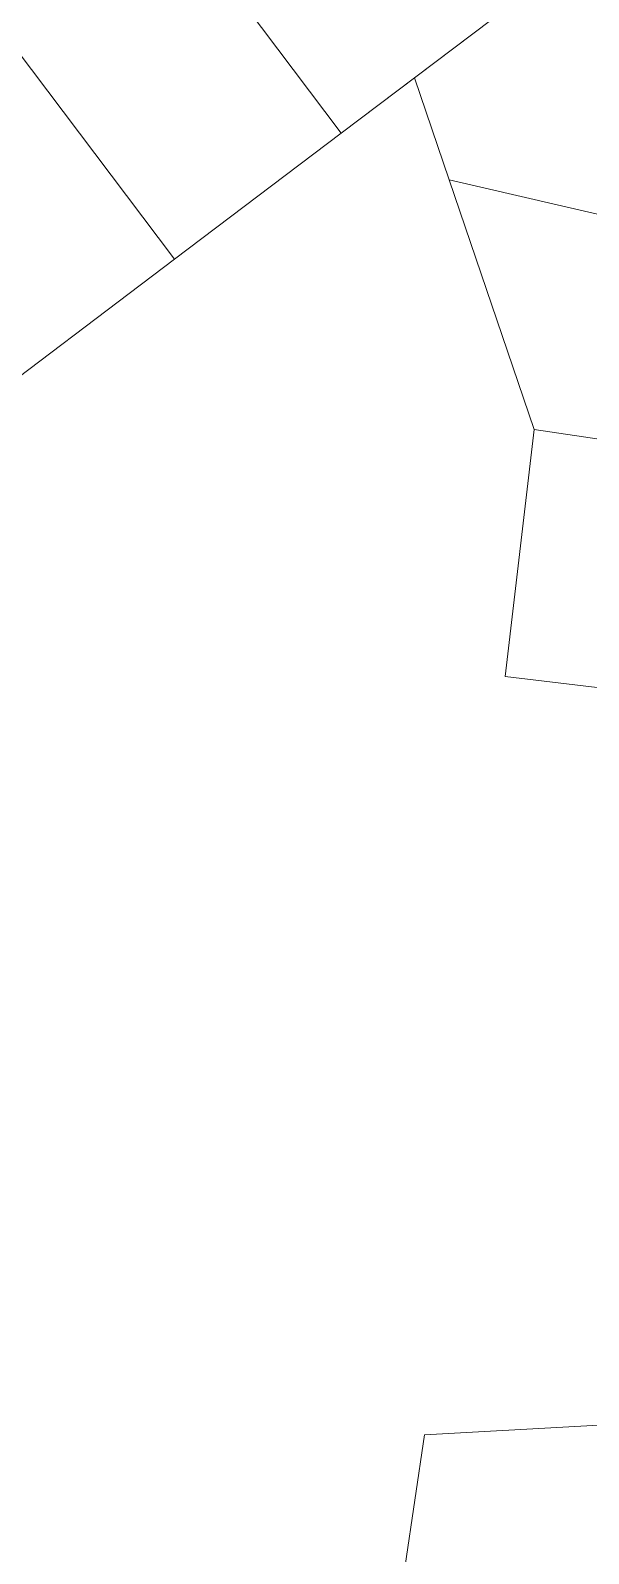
# Model space of a CAD drawing. Header units: metres. Extents: x 308278 to 310511, y 6271134 to 6272874.
# Drawn here: x 309153.4 to 309193.8, y 6272177.5 to 6272287.7 of the extents above; entities that cross this region are included whole.
import ezdxf

# ---------------------------------------------------------------- set-up
doc = ezdxf.new("R2010")
doc.units = ezdxf.units.M
doc.layers.add('Cadastre Developer_SP_NEW', color=92, linetype='Continuous', lineweight=15)
doc.layers.add('Cadastre Land Parcels_SP_EXT', color=118, linetype='Continuous', lineweight=15)

msp = doc.modelspace()

# ---------------------------------------------------------------- linework, layer by layer
at = {"layer": 'Cadastre Developer_SP_NEW', "linetype": 'Continuous'}
msp.add_lwpolyline([(309147.102, 6272147.106), (309159.079, 6272156.156), (309169.46, 6272163.999), (309179.841, 6272171.842), (309181.934, 6272186.043), (309216.785, 6272187.968), (309222.522, 6272236.796), (309187.774, 6272240.946), (309189.881, 6272258.833), (309183.73, 6272276.917), (309181.215, 6272284.311), (309175.911, 6272280.304), (309163.835, 6272271.181), (309148.364, 6272259.492)], dxfattribs=at)
at = {"layer": 'Cadastre Land Parcels_SP_EXT', "linetype": 'Continuous'}
for points in [[(309189.582, 6272290.632), (309164.239, 6272324.193), (309150.567, 6272313.864), (309175.911, 6272280.304), (309189.582, 6272290.632)], [(309175.911, 6272280.304), (309150.567, 6272313.864), (309138.491, 6272304.739), (309163.835, 6272271.181), (309175.911, 6272280.304)], [(309227.545, 6272279.537), (309194.445, 6272294.306), (309189.582, 6272290.632), (309181.215, 6272284.311), (309183.73, 6272276.917), (309226.084, 6272267.106), (309227.545, 6272279.537)], [(309226.084, 6272267.106), (309183.73, 6272276.917), (309189.881, 6272258.833), (309224.507, 6272253.689), (309226.084, 6272267.106)], [(309224.507, 6272253.689), (309189.881, 6272258.833), (309187.774, 6272240.946), (309222.522, 6272236.796), (309224.507, 6272253.689)], [(309222.969, 6272173.805), (309216.434, 6272184.987), (309216.785, 6272187.968), (309181.934, 6272186.043), (309179.841, 6272171.842), (309187.282, 6272162.002), (309222.969, 6272173.805)]]:
    msp.add_lwpolyline(points, close=True, dxfattribs=at)
for points in [[(309126.572, 6272290.709), (309143.246, 6272268.628), (309143.577, 6272268.185), (309143.9, 6272267.736), (309144.217, 6272267.284), (309144.528, 6272266.827), (309144.831, 6272266.366), (309145.129, 6272265.899), (309145.42, 6272265.43), (309145.703, 6272264.954), (309145.98, 6272264.476), (309146.251, 6272263.994), (309146.514, 6272263.508), (309146.77, 6272263.017), (309147.02, 6272262.524), (309147.262, 6272262.027), (309147.496, 6272261.527), (309147.724, 6272261.022), (309147.944, 6272260.516), (309148.158, 6272260.007), (309148.364, 6272259.492), (309163.835, 6272271.181), (309163.835, 6272271.181), (309138.491, 6272304.739)], [(309147.102, 6272147.106), (309159.079, 6272156.156), (309169.46, 6272163.999), (309179.841, 6272171.842), (309181.934, 6272186.043), (309216.785, 6272187.968), (309222.522, 6272236.796), (309187.774, 6272240.946), (309189.881, 6272258.833), (309183.73, 6272276.917), (309181.215, 6272284.311), (309175.911, 6272280.304), (309163.835, 6272271.181), (309148.364, 6272259.492)]]:
    msp.add_lwpolyline(points, dxfattribs=at)

doc.saveas('drawing.dxf')
